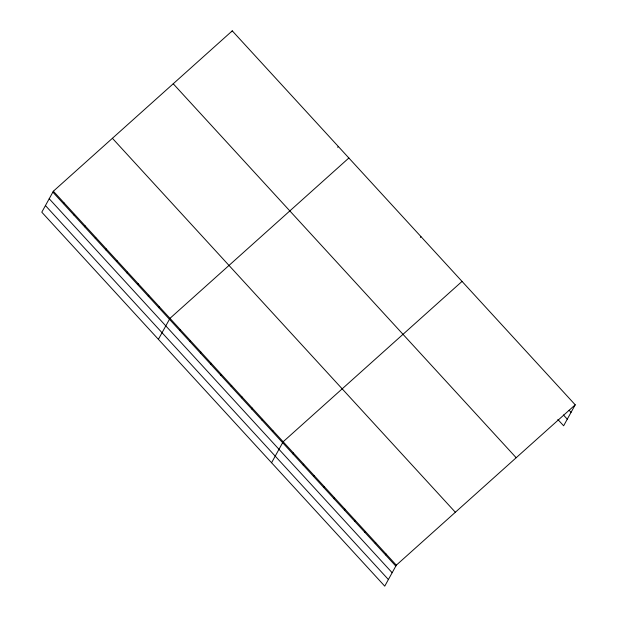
<?xml version="1.0" encoding="UTF-8"?>
<svg xmlns="http://www.w3.org/2000/svg" width="617" height="617" viewBox="0 0 617 617"><rect width="100%" height="100%" fill="white"/><g stroke="black" fill="none" stroke-linecap="round" stroke-linejoin="round"><path stroke-width="0.93" d="M53.37 191.208L41.786 212.186L384.738 586.15L396.322 565.172L575.214 404.814L232.262 30.85L53.37 191.208L396.322 565.172M63.458 203.695L63.967 202.762M74.055 215.248L74.572 214.323M84.66 226.809L85.169 225.884M95.257 238.37L95.766 237.437M105.854 249.924L106.371 248.998M231.745 31.776L232.262 30.85M116.459 261.485L116.968 260.559M127.056 273.046L127.572 272.12M137.66 284.607L138.169 283.673M148.257 296.16L148.774 295.235M158.862 307.721L159.371 306.796M158.392 339.335L169.968 318.349L348.867 157.998M179.748 330.496L180.257 329.571M190.036 341.718L190.553 340.792M200.324 352.939L200.841 352.006M210.613 364.153L211.13 363.228M337.754 147.37L338.263 146.437M220.901 375.375L221.418 374.45M231.19 386.597L231.707 385.664M241.478 397.811L241.995 396.885M251.767 409.032L252.284 408.107M262.055 420.254L262.572 419.321M272.344 431.468L272.861 430.543M271.565 462.742L283.149 441.757L462.04 281.406M292.921 453.904L293.437 452.978M420.37 237.46L420.887 236.527M303.209 465.125L303.726 464.2M313.498 476.347L314.014 475.414M323.786 487.561L324.303 486.636M334.075 498.783L334.591 497.857M344.363 510.004L344.88 509.071M354.652 521.218L355.168 520.293M364.94 532.44L365.457 531.515M375.229 543.662L375.745 542.729M385.517 554.876L386.034 553.95M575.214 404.814L563.63 425.792L557.845 419.483M569.121 410.259L571.049 412.357M563.429 414.971L567.285 419.174M173.223 83.765L516.182 457.729M112.402 138.285L455.354 512.249M52.854 192.134L395.806 566.097M49.206 198.751L392.157 572.715M45.442 205.569L388.394 579.533"/></g></svg>
